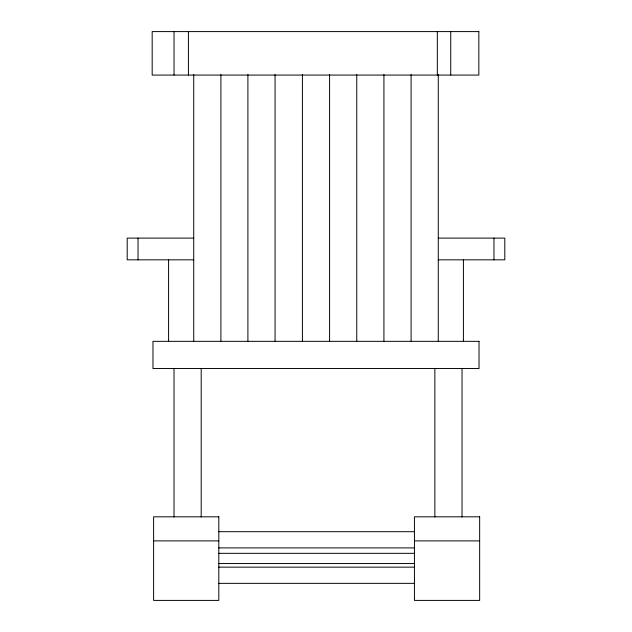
<?xml version="1.0" encoding="UTF-8"?>
<svg xmlns="http://www.w3.org/2000/svg" width="632" height="632" viewBox="0 0 632 632"><rect width="100%" height="100%" fill="white"/><g stroke="black" fill="none" stroke-linecap="round" stroke-linejoin="round"><path stroke-width="0.95" d="M193.732 238.098L127.198 238.098L127.198 259.831L193.732 259.831M438.268 238.098L504.802 238.098L504.802 259.831L438.268 259.831M218.814 531.694L414.442 531.694M153.608 540.889L218.814 540.889M414.442 540.889L479.656 540.889M218.814 547.897L414.442 547.897M218.814 553.332L414.442 553.332M218.814 563.539L414.442 563.539M218.814 567.149L414.442 567.149M218.814 583.352L414.442 583.352M493.963 238.098L493.963 259.831M463.414 259.831L463.414 341.343M462.032 368.519L462.032 517.031M450.734 31.6L450.734 75.074M438.268 74.56L438.268 341.343M437.336 31.6L437.336 75.074M434.856 368.519L434.856 517.031M411.1 74.56L411.1 341.343M383.924 74.56L383.924 341.343M356.756 74.56L356.756 341.343M329.588 74.56L329.588 341.343M302.412 74.56L302.412 341.343M275.07 74.56L275.07 341.343M247.902 74.56L247.902 341.343M220.9 74.56L220.9 341.343M201.189 368.519L201.189 517.031M193.732 74.56L193.732 341.343M188.423 31.6L188.423 75.074M174.037 31.6L174.037 75.074M174.021 368.519L174.021 517.031M168.586 259.831L168.586 341.343M138.037 238.098L138.037 259.831M478.835 31.6L152.178 31.6L152.178 75.074L478.835 75.074L478.835 31.6M479.024 341.343L152.976 341.343L152.976 368.519L479.024 368.519L479.024 341.343M218.814 516.818L153.608 516.818L153.608 600.4L218.814 600.4L218.814 516.818M479.656 516.818L414.442 516.818L414.442 600.4L479.656 600.4L479.656 516.818"/></g></svg>
